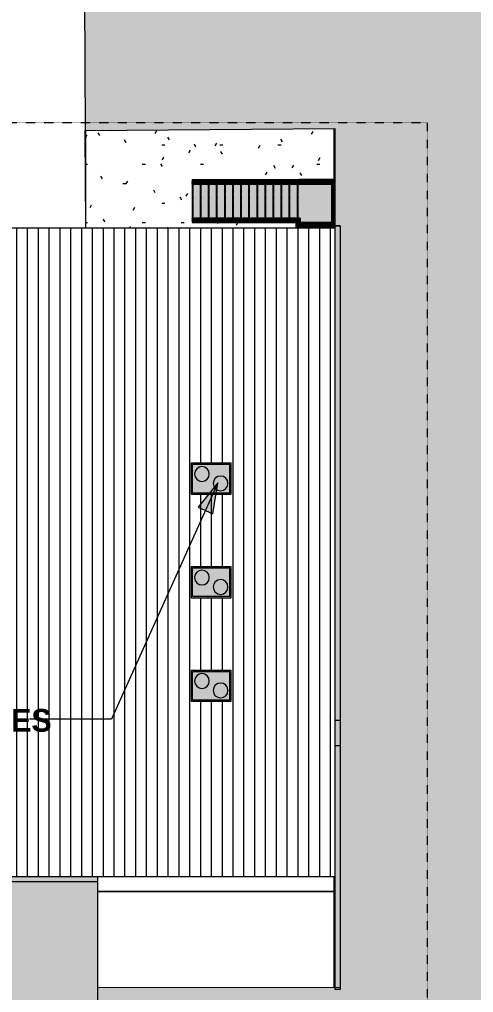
# Model space of a CAD drawing. Header units: inches. Extents: x -5728 to 634, y 9881 to 15115.
# Drawn here: x -2055 to -1380, y 10635 to 12081 of the extents above; entities that cross this region are included whole.
import ezdxf

# ---------------------------------------------------------------- set-up
doc = ezdxf.new("R2010")
doc.units = ezdxf.units.IN
doc.header["$MEASUREMENT"] = 0
doc.linetypes.add('Aligning Line 1_8_', pattern=[0.25, 0.125, -0.125])
doc.linetypes.add('Overhead 1_16_', pattern=[0.101562, 0.0625, -0.039062])
for name, color, linetype, lineweight in [('A-FLOR-HRAL', 11, 'Continuous', 9), ('A-ROOF', 132, 'Continuous', 9), ('A-ROOF-PATT', 132, 'Continuous', 9), ('A-WALL', 113, 'Continuous', 9), ('C-BLDG-PADS', 91, 'Continuous', 9), ('C-TOPO', 7, 'Continuous', 9), ('G-ANNO-SYMB', 111, 'Aligning Line 1_8_', 9), ('G-ANNO-TEXT', 231, 'Continuous', 9), ('M-EQPM', 50, 'Continuous', 9), ('S-STRS', 31, 'Continuous', 9)]:
    doc.layers.add(name, color=color, linetype=linetype, lineweight=lineweight)
doc.styles.add('Century Gothic_B', font='GOTHICB.TTF', dxfattribs={"height": 33.75})
pattern_1 = [(0, (0, 0), (115.2, 28.8), [4.752, -81.648, 4.752, -81.648, -460.8]), (0, (0, 0), (115.2, 28.8), [-172.8, 4.752, -168.048, 4.752, -81.648, -201.6]), (0, (0, 0), (115.2, 28.8), [-432, 4.752, -52.848, 4.752, -139.248]), (120, (43.2, 14.4), (-82.54153, 85.366127), [4.752, -81.648, 4.752, -81.648, -460.8]), (120, (43.2, 14.4), (-82.54153, 85.366127), [-172.8, 4.752, -168.048, 4.752, -81.648, -201.6]), (120, (43.2, 14.4), (-82.54153, 85.366127), [-432, 4.752, -52.848, 4.752, -139.248]), (240, (57.6, 72), (-32.65847, -114.166127), [4.752, -81.648, 4.752, -81.648, -460.8]), (240, (57.6, 72), (-32.65847, -114.166127), [-172.8, 4.752, -168.048, 4.752, -81.648, -201.6]), (240, (57.6, 72), (-32.65847, -114.166127), [-432, 4.752, -52.848, 4.752, -139.248])]

# ---------------------------------------------------------------- blocks, each defined once
blk = doc.blocks.new('Walls 1 - Walls 1-1277454-SITE PLAN')
at = {"layer": 'A-ROOF'}
blk.add_hatch(color=254, dxfattribs=at).paths.add_polyline_path([(-1117.1, 10379.2), (-1117, 11208.4), (-1069, 11208.4), (-1069, 11353), (-1117, 11353), (-1116.8, 12482.2), (-2175.1, 12482.3), (-2175.2, 12169.9), (-1958, 12169), (-1956.8, 11915.8), (-1585.5, 11918.8), (-1585.5, 11774.1), (-1577.8, 11774.1), (-1577.8, 10643), (-1938.6, 10642.4), (-1938.6, 10381.4), (-1197.1, 10379.4)], flags=0)
for p, q in [((-1958, 12169), (-1956.8, 11915.8)), ((-1956.8, 11915.8), (-1585.5, 11918.9)), ((-1585.5, 11918.9), (-1585.5, 11774.1)), ((-1585.5, 11774.1), (-1577.8, 11774.1)), ((-1577.8, 11774.1), (-1577.8, 11039.7)), ((-1577.8, 11002.4), (-1577.8, 10643)), ((-1577.8, 10643), (-1938.6, 10642.4)), ((-1938.6, 10642.4), (-1938.6, 10381.4))]:
    blk.add_line(p, q, dxfattribs=at)
blk = doc.blocks.new('Condensing Unit - Air Cooled - DX - 6-10 Tons - 6 Tons-1352867-SITE PLAN')
at = {"layer": 'M-EQPM'}
h = blk.add_hatch(color=256, dxfattribs=at)
h.paths.add_polyline_path([(25.5, 0), (59.4, 0), (59.4, 45.8), (0, 45.8), (0, 0), (25.3, 0)], flags=0)
h.paths.add_polyline_path([(25.5, 1), (24.9, 1), (24.9, 2), (2, 2), (2, 43.8), (57.4, 43.8), (57.4, 2), (25.7, 2), (25.6, 1)], flags=0)
h = blk.add_hatch(color=256, dxfattribs=at)
h.paths.add_polyline_path([(57.2, 2), (57.4, 2), (57.4, 43.8), (2, 43.8), (2, 2), (54.3, 2)], flags=0)
h.paths.add_polyline_path([(42.4, 5), (40.2, 5.5), (38.1, 6.4), (35.8, 8.2), (34.5, 9.7), (33.5, 11.5), (32.8, 13.6), (32.6, 15.9), (32.8, 18.2), (33.5, 20.4), (34.7, 22.4), (36.2, 24.1), (38.1, 25.5), (40.2, 26.4), (42.4, 26.9), (44.7, 26.9), (47, 26.4), (49.1, 25.5), (50.9, 24.1), (52.5, 22.4), (53.6, 20.4), (54.3, 18.2), (54.6, 15.9), (54.3, 13.6), (53.6, 11.5), (52.5, 9.5), (50.9, 7.8), (49.1, 6.4), (47, 5.5), (44.7, 5)], flags=0)
h.paths.add_polyline_path([(14.7, 18.9), (11.8, 19.7), (10.4, 20.3), (8.5, 21.7), (7, 23.4), (5.8, 25.4), (5.1, 27.6), (4.9, 29.9), (5.1, 32.1), (5.8, 34.3), (7, 36.3), (8.5, 38), (10.4, 39.4), (12.5, 40.3), (14.7, 40.8), (17, 40.8), (19.3, 40.3), (21.4, 39.4), (23.2, 38), (24.8, 36.3), (25.9, 34.3), (26.6, 32.1), (26.9, 29.9), (26.6, 27.6), (25.9, 25.4), (24.8, 23.4), (23.2, 21.7), (21.4, 20.3), (19.3, 19.4), (17, 18.9)], flags=0)
for points in [[(17, 18.9), (19.3, 19.4), (21.4, 20.3), (23.2, 21.7), (24.8, 23.4), (25.9, 25.5), (26.6, 27.6), (26.9, 29.9), (26.6, 32.1), (25.9, 34.3), (24.8, 36.3), (23.2, 38), (21.4, 39.4), (19.3, 40.3), (17, 40.8), (14.7, 40.8), (11.8, 40), (10.4, 39.4), (8.5, 38), (7, 36.3), (5.8, 34.3), (5.1, 32.1), (4.9, 29.9), (5.1, 27.6), (5.8, 25.4), (7, 23.4), (8.5, 21.7), (10.4, 20.3), (12.5, 19.4), (14.7, 18.9)], [(44.7, 5), (47, 5.5), (49.1, 6.4), (51.3, 8.2), (52.5, 9.5), (53.6, 11.5), (54.3, 13.6), (54.6, 15.9), (54.3, 18.2), (53.6, 20.4), (52.5, 22.4), (50.9, 24.1), (49.1, 25.5), (47, 26.4), (44.7, 26.9), (42.4, 26.9), (40.2, 26.4), (38.1, 25.5), (36.2, 24.1), (34.5, 22.2), (33.5, 20.4), (32.8, 18.2), (32.6, 15.9), (32.8, 13.6), (33.5, 11.5), (34.7, 9.5), (36.2, 7.8), (38.1, 6.4), (40.2, 5.5), (42.4, 5)], [(25.3, 1), (25.7, 1), (25.6, 2), (24.9, 2), (25, 1), (25.2, 1)]]:
    blk.add_hatch(color=256, dxfattribs=at).paths.add_polyline_path(points, flags=0)
for p, q in [((59.4, 45.8), (0, 45.8)), ((0, 45.8), (0, 0)), ((57.4, 43.8), (2, 43.8)), ((2, 2), (2, 43.8)), ((57.4, 2), (57.4, 43.8)), ((59.4, 0), (59.4, 45.8)), ((2, 2), (57.4, 2)), ((24.7, 2), (24.7, 1)), ((24.7, 1), (24.9, 1)), ((25.9, 1), (24.7, 1)), ((25.7, 1), (25.9, 1)), ((25.9, 1), (25.9, 2)), ((0, 0), (59.4, 0))]:
    blk.add_line(p, q, dxfattribs=at)
for centre, start, end in [((15.9, 29.9), 360, 180), ((15.9, 29.9), 180, 360), ((43.6, 15.9), 360, 180), ((43.6, 15.9), 180, 360)]:
    blk.add_arc(centre, 11, start, end, dxfattribs=at)
blk = doc.blocks.new('Top Rail Type - Top Rail_Internal_-1447311-SITE PLAN')
at = {"layer": 'A-FLOR-HRAL'}
for points in [[(-1641.9, 11839.8), (-1641.9, 11839.8), (-1586.2, 11839.9), (-1586.3, 11840), (-1641.9, 11839.9), (-1641.9, 11839.8)], [(-1641.9, 11839.8), (-1641.9, 11840), (-1641.9, 11839.8)], [(-1586.1, 11775.1), (-1586.2, 11839.9), (-1586.3, 11839.7), (-1586.2, 11775.1)], [(-1641.9, 11781.5), (-1641.7, 11781.6), (-1641.5, 11781.9), (-1641, 11782.1), (-1641, 11782.3), (-1641.5, 11782.3), (-1641.9, 11781.7), (-1641.9, 11781.7)], [(-1641, 11775.1), (-1640.8, 11775.2), (-1640.7, 11781.9), (-1640.2, 11782.1), (-1640.3, 11782.3), (-1640.7, 11782.1), (-1641, 11781.7), (-1641, 11775.1)], [(-1586.3, 11775.1), (-1586.2, 11775.1), (-1586.3, 11775.2), (-1640.9, 11775.1), (-1641, 11775.1), (-1587, 11775.1)]]:
    blk.add_hatch(color=254, dxfattribs=at).paths.add_polyline_path(points, flags=0)
h = blk.add_hatch(color=254, dxfattribs=at)
h.paths.add_polyline_path([(-1673.9, 11781.8), (-1641.9, 11781.9), (-1641.5, 11782.3), (-1641.9, 11782.3), (-1641.9, 11782), (-1677.9, 11781.8)], flags=0)
h.paths.add_polyline_path([(-1641.5, 11782.3), (-1641.2, 11782.7), (-1641.9, 11782.6), (-1641.9, 11782.3), (-1641.7, 11782.3)], flags=0)
for p, q in [((-1641.7, 11840.7), (-1797.9, 11840.7)), ((-1797.9, 11839.7), (-1797.9, 11839.9)), ((-1797.9, 11839.2), (-1641.7, 11839.2)), ((-1585.5, 11840.7), (-1641.7, 11840.7)), ((-1641.7, 11839.2), (-1587, 11839.2)), ((-1587, 11839.2), (-1587, 11775.9)), ((-1640.9, 11782.7), (-1797.9, 11782.7)), ((-1797.9, 11781.7), (-1797.9, 11781.9)), ((-1797.9, 11781.2), (-1642.2, 11781.2)), ((-1641.9, 11781.3), (-1641.7, 11781.4)), ((-1641.7, 11780.9), (-1641.7, 11774.4)), ((-1640.2, 11775.9), (-1640.2, 11782.2)), ((-1641.7, 11774.4), (-1585.5, 11774.4)), ((-1587, 11775.9), (-1640.2, 11775.9))]:
    blk.add_line(p, q, dxfattribs=at)
at = {"layer": 'A-FLOR-HRAL', "flags": 128}
for points in [[(-1640.9, 11782.7), (-1641, 11782.6), (-1641.2, 11782.6), (-1641.4, 11782.4), (-1641.5, 11782.3), (-1641.7, 11782.1), (-1641.9, 11781.9), (-1642.1, 11781.7)], [(-1641.2, 11781.9), (-1641, 11782.1), (-1640.9, 11782.3), (-1640.8, 11782.4), (-1640.8, 11782.6), (-1640.8, 11782.6), (-1640.9, 11782.7)], [(-1641.1, 11781.7), (-1640.9, 11781.9), (-1640.7, 11782.1), (-1640.5, 11782.2), (-1640.4, 11782.3), (-1640.3, 11782.3), (-1640.2, 11782.3), (-1640.2, 11782.2)]]:
    blk.add_lwpolyline(points, dxfattribs=at)
at = {"layer": 'A-FLOR-HRAL'}
for points in [[(-1641.9, 11839.9), (-1641.9, 11839.9), (-1641.9, 11839.8), (-1641.9, 11839.7)], [(-1586.2, 11839.9), (-1586.2, 11839.9), (-1586.3, 11839.9), (-1586.3, 11839.8), (-1586.3, 11839.8), (-1586.4, 11839.7), (-1586.4, 11839.7)], [(-1641.1, 11775), (-1641.1, 11775), (-1641.1, 11775), (-1641, 11775), (-1641, 11775.1), (-1640.9, 11775.1), (-1640.9, 11775.1)], [(-1586.2, 11775.1), (-1586.2, 11775.2), (-1586.3, 11775.2), (-1586.3, 11775.2), (-1586.3, 11775.3), (-1586.4, 11775.3), (-1586.4, 11775.3)]]:
    blk.add_open_spline(points, degree=3, dxfattribs=at)
blk = doc.blocks.new('Top Rail Type - Top Rail_Internal_-V4-SITE PLAN')
at = {"layer": 'A-FLOR-HRAL'}
h = blk.add_hatch(color=254, dxfattribs=at)
h.paths.add_polyline_path([(-1725.9, 11839.2), (-1641.9, 11839.2), (-1641.9, 11839.8), (-1797.9, 11839.8), (-1797.9, 11839.2), (-1737.9, 11839.2)], flags=0)
h.paths.add_polyline_path([(-1742, 11840), (-1641.9, 11840), (-1642.1, 11840.7), (-1797.9, 11840.7), (-1797.9, 11840), (-1749.9, 11840)], flags=0)
h = blk.add_hatch(color=254, dxfattribs=at)
h.paths.add_polyline_path([(-1638.7, 11839.2), (-1587, 11839.2), (-1586.3, 11839.8), (-1641.9, 11839.8), (-1641.9, 11839.2), (-1641.7, 11839.2)], flags=0)
h.paths.add_polyline_path([(-1641.9, 11840), (-1641.9, 11840), (-1586.1, 11840), (-1585.5, 11840.7), (-1641.9, 11840.7)], flags=0)
h = blk.add_hatch(color=254, dxfattribs=at)
h.paths.add_polyline_path([(-1585.5, 11774.4), (-1585.5, 11840.7), (-1586.1, 11839.9), (-1586.1, 11775.1)], flags=0)
h.paths.add_polyline_path([(-1586.3, 11775.2), (-1586.3, 11839.8), (-1587, 11839.1), (-1587, 11775.9)], flags=0)
h = blk.add_hatch(color=254, dxfattribs=at)
h.paths.add_polyline_path([(-1797.9, 11781.2), (-1641.9, 11781.2), (-1642.1, 11781.8), (-1797.9, 11781.8)], flags=0)
h.paths.add_polyline_path([(-1689.9, 11782), (-1641.9, 11782.1), (-1641.9, 11782.7), (-1797.9, 11782.7), (-1797.9, 11782), (-1696.6, 11782)], flags=0)
h = blk.add_hatch(color=254, dxfattribs=at)
h.paths.add_polyline_path([(-1641.7, 11774.4), (-1641, 11775.2), (-1641, 11781.9), (-1641.7, 11781.9), (-1641.7, 11775.1)], flags=0)
h.paths.add_polyline_path([(-1640.8, 11775.2), (-1640.2, 11775.9), (-1640.2, 11781.9), (-1640.8, 11781.9), (-1640.8, 11775.9)], flags=0)
h = blk.add_hatch(color=254, dxfattribs=at)
h.paths.add_polyline_path([(-1640.9, 11774.4), (-1585.5, 11774.4), (-1586.3, 11775.1), (-1641, 11775.1), (-1641.7, 11774.4), (-1641, 11774.4)], flags=0)
h.paths.add_polyline_path([(-1594.3, 11775.2), (-1586.3, 11775.2), (-1587, 11775.9), (-1640.2, 11775.9), (-1640.8, 11775.2), (-1605.7, 11775.2)], flags=0)
for p, q in [((-1797.9, 11839.2), (-1797.9, 11840.7)), ((-1641.9, 11840.7), (-1797.9, 11840.7)), ((-1641.9, 11839.2), (-1797.9, 11839.2)), ((-1585.5, 11840.7), (-1641.9, 11840.7)), ((-1587, 11839.2), (-1641.9, 11839.2)), ((-1587, 11775.9), (-1587, 11839.2)), ((-1797.9, 11782.7), (-1797.9, 11781.2)), ((-1797.9, 11782.7), (-1641.9, 11782.7)), ((-1797.9, 11781.2), (-1641.9, 11781.2)), ((-1641.9, 11782.7), (-1641.9, 11781.2)), ((-1640.2, 11781.9), (-1641.7, 11781.9)), ((-1641.7, 11781.9), (-1641.7, 11774.4)), ((-1640.2, 11781.9), (-1640.2, 11775.9)), ((-1641.7, 11774.4), (-1585.5, 11774.4)), ((-1640.2, 11775.9), (-1587, 11775.9))]:
    blk.add_line(p, q, dxfattribs=at)
blk = doc.blocks.new('Handrail Type - Handrail_Internal_-1447339-SITE PLAN')
at = {"layer": 'A-FLOR-HRAL'}
for points in [[(-1641.9, 11836.8), (-1641.9, 11836.8), (-1589.2, 11836.9), (-1589.3, 11837), (-1641.9, 11836.9), (-1641.9, 11836.8)], [(-1641.9, 11836.8), (-1641.9, 11837), (-1641.9, 11836.8)], [(-1589.1, 11778.1), (-1589.2, 11836.9), (-1589.3, 11836.7), (-1589.2, 11778.1)], [(-1641.9, 11784.8), (-1641.9, 11785), (-1641.9, 11784.8)], [(-1638.2, 11784.8), (-1637.9, 11784.9), (-1638.1, 11785), (-1641.9, 11784.9), (-1641.9, 11784.8), (-1638.7, 11784.8)], [(-1638, 11778.1), (-1637.8, 11778.2), (-1637.9, 11784.9), (-1638, 11784.7), (-1638, 11778.1)], [(-1605.7, 11778.1), (-1589.2, 11778.1), (-1589.3, 11778.2), (-1637.9, 11778.1), (-1638, 11778.1), (-1615, 11778.1)]]:
    blk.add_hatch(color=254, dxfattribs=at).paths.add_polyline_path(points, flags=0)
for p, q in [((-1641.7, 11837.7), (-1797.9, 11837.7)), ((-1588.5, 11837.7), (-1641.7, 11837.7)), ((-1588.5, 11777.4), (-1588.5, 11837.7)), ((-1797.9, 11836.7), (-1797.9, 11836.9)), ((-1797.9, 11836.2), (-1641.7, 11836.2)), ((-1641.7, 11836.2), (-1590, 11836.2)), ((-1590, 11836.2), (-1590, 11778.9)), ((-1641.7, 11785.7), (-1797.9, 11785.7)), ((-1797.9, 11784.7), (-1797.9, 11784.9)), ((-1797.9, 11784.2), (-1641.7, 11784.2)), ((-1637.2, 11785.7), (-1641.7, 11785.7)), ((-1641.7, 11784.2), (-1638.7, 11784.2)), ((-1638.7, 11784.2), (-1638.7, 11777.4)), ((-1637.2, 11778.9), (-1637.2, 11785.7)), ((-1638.7, 11777.4), (-1588.5, 11777.4)), ((-1590, 11778.9), (-1637.2, 11778.9))]:
    blk.add_line(p, q, dxfattribs=at)
for points in [[(-1641.9, 11836.9), (-1641.9, 11836.9), (-1641.9, 11836.8), (-1641.9, 11836.7)], [(-1589.2, 11836.9), (-1589.2, 11836.9), (-1589.3, 11836.9), (-1589.3, 11836.8), (-1589.3, 11836.8), (-1589.4, 11836.7), (-1589.4, 11836.7)], [(-1641.9, 11784.7), (-1641.9, 11784.8), (-1641.9, 11784.9), (-1641.9, 11784.9)], [(-1638.1, 11784.7), (-1638.1, 11784.7), (-1638.1, 11784.8), (-1638, 11784.8), (-1638, 11784.9), (-1637.9, 11784.9), (-1637.9, 11784.9)], [(-1638.1, 11778), (-1638.1, 11778), (-1638.1, 11778), (-1638, 11778), (-1638, 11778.1), (-1637.9, 11778.1), (-1637.9, 11778.1)], [(-1589, 11778), (-1589, 11778), (-1589.1, 11778), (-1589.1, 11778), (-1589.2, 11778.1), (-1589.2, 11778.1), (-1589.2, 11778.1)]]:
    blk.add_open_spline(points, degree=3, dxfattribs=at)
blk = doc.blocks.new('Handrail Type - Handrail_Internal_-V5-SITE PLAN')
at = {"layer": 'A-FLOR-HRAL'}
h = blk.add_hatch(color=254, dxfattribs=at)
h.paths.add_polyline_path([(-1642.1, 11836.2), (-1641.9, 11836.2), (-1641.9, 11836.8), (-1797.9, 11836.8), (-1797.9, 11836.2), (-1651.1, 11836.2)], flags=0)
h.paths.add_polyline_path([(-1665.9, 11837), (-1641.9, 11837), (-1642.1, 11837.7), (-1797.9, 11837.7), (-1797.9, 11837), (-1673.9, 11837)], flags=0)
h = blk.add_hatch(color=254, dxfattribs=at)
h.paths.add_polyline_path([(-1590, 11836.2), (-1589.3, 11836.8), (-1641.9, 11836.8), (-1641.9, 11836.2), (-1605.7, 11836.2)], flags=0)
h.paths.add_polyline_path([(-1641.9, 11837), (-1641.9, 11837), (-1589.1, 11837), (-1588.5, 11837.7), (-1641.9, 11837.7)], flags=0)
h = blk.add_hatch(color=254, dxfattribs=at)
h.paths.add_polyline_path([(-1588.5, 11777.4), (-1588.5, 11837.7), (-1589.1, 11836.8), (-1589.1, 11778.1)], flags=0)
h.paths.add_polyline_path([(-1589.3, 11778.2), (-1589.3, 11836.8), (-1590, 11836.2), (-1590, 11778.9)], flags=0)
h = blk.add_hatch(color=254, dxfattribs=at)
h.paths.add_polyline_path([(-1713.9, 11784.2), (-1641.9, 11784.2), (-1641.9, 11784.8), (-1797.9, 11784.8), (-1797.9, 11784.2), (-1719.3, 11784.2)], flags=0)
h.paths.add_polyline_path([(-1689.9, 11785), (-1641.9, 11785), (-1642.1, 11785.7), (-1797.9, 11785.7), (-1797.9, 11785), (-1696.6, 11785)], flags=0)
h = blk.add_hatch(color=254, dxfattribs=at)
h.paths.add_polyline_path([(-1638.7, 11784.2), (-1638.2, 11784.8), (-1641.9, 11784.7), (-1641.8, 11784.2), (-1638.8, 11784.2)], flags=0)
h.paths.add_polyline_path([(-1641.9, 11785), (-1641.9, 11785), (-1637.8, 11785), (-1637.2, 11785.7), (-1641.9, 11785.6), (-1641.9, 11785.1)], flags=0)
h = blk.add_hatch(color=254, dxfattribs=at)
h.paths.add_polyline_path([(-1638.7, 11777.4), (-1638, 11778.2), (-1638, 11784.8), (-1638.7, 11784.2), (-1638.7, 11778.1)], flags=0)
h.paths.add_polyline_path([(-1637.8, 11778.2), (-1637.2, 11778.9), (-1637.2, 11785.7), (-1637.8, 11784.9), (-1637.8, 11778.9)], flags=0)
h = blk.add_hatch(color=254, dxfattribs=at)
h.paths.add_polyline_path([(-1638, 11777.4), (-1588.5, 11777.4), (-1589.3, 11778.1), (-1638, 11778.1), (-1638.7, 11777.4)], flags=0)
h.paths.add_polyline_path([(-1589.3, 11778.2), (-1590, 11778.9), (-1637.2, 11778.9), (-1637.8, 11778.2), (-1590, 11778.2)], flags=0)
for p, q in [((-1797.9, 11836.2), (-1797.9, 11837.7)), ((-1641.9, 11837.7), (-1797.9, 11837.7)), ((-1588.5, 11837.7), (-1641.9, 11837.7)), ((-1588.5, 11777.4), (-1588.5, 11837.7)), ((-1641.9, 11836.2), (-1797.9, 11836.2)), ((-1590, 11836.2), (-1641.9, 11836.2)), ((-1590, 11778.9), (-1590, 11836.2)), ((-1797.9, 11785.7), (-1797.9, 11784.2)), ((-1797.9, 11785.7), (-1641.9, 11785.7)), ((-1797.9, 11784.2), (-1641.9, 11784.2)), ((-1641.9, 11785.7), (-1637.2, 11785.7)), ((-1641.9, 11784.2), (-1638.7, 11784.2)), ((-1638.7, 11784.2), (-1638.7, 11777.4)), ((-1637.2, 11785.7), (-1637.2, 11778.9)), ((-1638.7, 11777.4), (-1588.5, 11777.4)), ((-1637.2, 11778.9), (-1590, 11778.9))]:
    blk.add_line(p, q, dxfattribs=at)

msp = doc.modelspace()

# ---------------------------------------------------------------- hatches: boundary and pattern name
at = {"layer": 'A-ROOF'}
for color, points in [(254, [(-3217.20325, 10386.77039), (-1938.57825, 10386.77039), (-1938.57825, 10800.39539), (-3042.20325, 10800.39539), (-3042.20325, 10639.02039), (-3217.20325, 10639.02039), (-3217.20325, 10534.92041)]), (256, [(-2105.2339, 10800.39539), (-1938.57825, 10800.39539), (-1938.57825, 10807.14539), (-3042.20325, 10807.14539), (-3042.20325, 10800.39539), (-2831.77015, 10800.39539)])]:
    msp.add_hatch(color=color, dxfattribs=at).paths.add_polyline_path(points, flags=0)
at = {"layer": 'A-ROOF-PATT'}
h = msp.add_hatch(dxfattribs=at)
h.set_pattern_fill('FP_1', color=256, style=0, pattern_type=2)
h.set_pattern_definition([(270, (0, 9.729), (16.082, 1e-15), [])])
h.paths.add_polyline_path([(-1741.96578, 10807.14539), (-1585.45325, 10807.14539), (-1585.45325, 11770.64539), (-3105.45325, 11770.64539), (-3105.45325, 11458.64539), (-3567.64075, 11458.64539), (-3567.64075, 11061.88562), (-3358.64075, 11061.88562), (-3358.64075, 10807.14539), (-2105.2339, 10807.14539)], flags=0)
h.paths.add_polyline_path([(-1739.78138, 11068.14539), (-1799.20325, 11068.14539), (-1799.20325, 11113.92664), (-1739.78138, 11113.92664)], flags=0)
h.paths.add_polyline_path([(-1799.20325, 11221.89932), (-1799.20325, 11267.68057), (-1739.78138, 11267.68057), (-1739.78138, 11221.89932), (-1787.37429, 11221.89932)], flags=0)
h.paths.add_polyline_path([(-1787.37429, 11375.68057), (-1799.20325, 11375.68057), (-1799.20325, 11421.46182), (-1739.78138, 11421.46182), (-1739.78138, 11375.68057), (-1741.96578, 11375.68057)], flags=0)
at = {"layer": 'A-WALL'}
h = msp.add_hatch(color=254, dxfattribs=at)
h.paths.add_polyline_path([(-1585.45325, 10642.9944), (-1577.82825, 10643.00784), (-1577.82825, 11002.40318), (-1585.45325, 11002.40318), (-1585.45325, 10643.00784)], flags=0)
h.paths.add_polyline_path([(-1585.45325, 11039.65318), (-1577.82825, 11039.65318), (-1577.82825, 11774.14539), (-1585.45325, 11774.14539), (-1585.45325, 11189.18666)], flags=0)
msp.add_hatch(color=254, dxfattribs=at).paths.add_polyline_path([(-1577.82825, 11002.40318), (-1577.82825, 11039.65318), (-1585.45325, 11039.65318), (-1585.45325, 11002.40318)], flags=0)
at = {"layer": 'C-BLDG-PADS'}
h = msp.add_hatch(dxfattribs=at)
h.set_pattern_fill('FP_2', color=256, style=0, pattern_type=2)
h.set_pattern_definition(pattern_1)
h.paths.add_polyline_path([(-1956.35535, 11770.64539), (-1587.20325, 11770.64539), (-1587.20325, 11772.14539), (-1643.92185, 11772.14539), (-1643.92185, 11778.91874), (-1797.92185, 11778.91874), (-1797.92185, 11842.91874), (-1587.20325, 11842.91874), (-1587.20325, 11918.83784), (-1956.35535, 11915.81915), (-1956.35535, 11843.45291)], flags=0)
h = msp.add_hatch(dxfattribs=at)
h.set_pattern_fill('FP_3', color=256, style=0, pattern_type=2)
h.set_pattern_definition(pattern_1)
h.paths.add_polyline_path([(-1587.20325, 10642.99131), (-1585.45325, 10643.00784), (-1585.45325, 10807.14539), (-1587.20325, 10807.14539), (-1587.20325, 10643.00784)], flags=0)
h.paths.add_polyline_path([(-1587.20325, 11770.64539), (-1585.45325, 11770.64539), (-1585.45325, 11772.14539), (-1587.20325, 11772.14539)], flags=0)
h.paths.add_polyline_path([(-1587.20325, 11842.91874), (-1585.45325, 11842.91874), (-1585.45325, 11918.85213), (-1587.20325, 11918.83784), (-1587.20325, 11843.45291)], flags=0)
at = {"layer": 'G-ANNO-TEXT'}
msp.add_hatch(color=256, dxfattribs=at).paths.add_polyline_path([(-1759.67586, 11392.64187), (-1789.12008, 11356.53887), (-1767.1238, 11346.65365)], flags=0)
at = {"layer": 'S-STRS'}
for color, points in [(7, [(-1641.92185, 11840.91874), (-1638.70445, 11840.91874), (-1638.70445, 11842.91874), (-1797.92185, 11842.91874), (-1797.92185, 11840.91874), (-1651.14874, 11840.91874)]), (7, [(-1587.20325, 11840.91874), (-1585.45325, 11840.91874), (-1585.45325, 11842.91874), (-1638.70445, 11842.91874), (-1638.70445, 11840.91874), (-1605.74023, 11840.91874)]), (7, [(-1797.92185, 11778.91874), (-1643.92185, 11778.91874), (-1643.92185, 11780.91874), (-1797.92185, 11780.91874)]), (254, [(-1643.92185, 11772.14539), (-1641.92185, 11774.14539), (-1641.92185, 11780.91874), (-1643.92185, 11780.91874), (-1643.92185, 11774.14539)]), (7, [(-1643.92185, 11772.14539), (-1585.45325, 11772.14539), (-1585.45325, 11774.14539), (-1641.92185, 11774.14539)])]:
    msp.add_hatch(color=color, dxfattribs=at).paths.add_polyline_path(points, flags=0)
h = msp.add_hatch(color=7, dxfattribs=at)
h.paths.add_polyline_path([(-1785.92185, 11780.91874), (-1785.92185, 11781.16874), (-1797.92185, 11781.16874), (-1797.92185, 11780.91874), (-1787.37429, 11780.91874)], flags=0)
h.paths.add_polyline_path([(-1797.92185, 11782.66874), (-1785.92185, 11782.66874), (-1785.92185, 11784.16874), (-1797.92185, 11784.16874)], flags=0)
h.paths.add_polyline_path([(-1787.37429, 11785.66874), (-1785.92185, 11785.66874), (-1785.92185, 11836.16874), (-1797.92185, 11836.16874), (-1797.92185, 11785.66874)], flags=0)
h.paths.add_polyline_path([(-1785.92185, 11837.66874), (-1785.92185, 11839.16874), (-1797.92185, 11839.16874), (-1797.92185, 11837.66874), (-1787.37429, 11837.66874)], flags=0)
h.paths.add_polyline_path([(-1785.92185, 11840.66874), (-1785.92185, 11840.91874), (-1797.92185, 11840.91874), (-1797.92185, 11840.66874), (-1787.37429, 11840.66874)], flags=0)
h = msp.add_hatch(color=7, dxfattribs=at)
h.paths.add_polyline_path([(-1773.92185, 11780.91874), (-1773.92185, 11781.16874), (-1785.92185, 11781.16874), (-1785.92185, 11780.91874)], flags=0)
h.paths.add_polyline_path([(-1785.92185, 11782.66874), (-1773.92185, 11782.66874), (-1773.92185, 11784.16874), (-1785.92185, 11784.16874)], flags=0)
h.paths.add_polyline_path([(-1785.92185, 11785.66874), (-1773.92185, 11785.66874), (-1773.92185, 11836.16874), (-1785.92185, 11836.16874), (-1785.92185, 11802.56127)], flags=0)
h.paths.add_polyline_path([(-1773.92185, 11837.66874), (-1773.92185, 11839.16874), (-1785.92185, 11839.16874), (-1785.92185, 11837.66874)], flags=0)
h.paths.add_polyline_path([(-1785.92185, 11840.66874), (-1773.92185, 11840.66874), (-1773.92185, 11840.91874), (-1785.92185, 11840.91874)], flags=0)
h = msp.add_hatch(color=7, dxfattribs=at)
h.paths.add_polyline_path([(-1773.92185, 11780.91874), (-1761.92185, 11780.91874), (-1761.92185, 11781.16874), (-1773.92185, 11781.16874)], flags=0)
h.paths.add_polyline_path([(-1764.67003, 11782.66874), (-1761.92185, 11782.66874), (-1761.92185, 11784.16874), (-1773.92185, 11784.16874), (-1773.92185, 11782.66874)], flags=0)
h.paths.add_polyline_path([(-1764.67003, 11785.66874), (-1761.92185, 11785.66874), (-1761.92185, 11836.16874), (-1773.92185, 11836.16874), (-1773.92185, 11785.66874)], flags=0)
h.paths.add_polyline_path([(-1773.92185, 11837.66874), (-1761.92185, 11837.66874), (-1761.92185, 11839.16874), (-1773.92185, 11839.16874)], flags=0)
h.paths.add_polyline_path([(-1764.67003, 11840.66874), (-1761.92185, 11840.66874), (-1761.92185, 11840.91874), (-1773.92185, 11840.91874), (-1773.92185, 11840.66874)], flags=0)
h = msp.add_hatch(color=7, dxfattribs=at)
h.paths.add_polyline_path([(-1749.92185, 11780.91874), (-1749.92185, 11781.16874), (-1761.92185, 11781.16874), (-1761.92185, 11780.91874)], flags=0)
h.paths.add_polyline_path([(-1761.92185, 11782.66874), (-1749.92185, 11782.66874), (-1749.92185, 11784.16874), (-1761.92185, 11784.16874)], flags=0)
h.paths.add_polyline_path([(-1761.92185, 11785.66874), (-1749.92185, 11785.66874), (-1749.92185, 11836.16874), (-1761.92185, 11836.16874), (-1761.92185, 11802.56127)], flags=0)
h.paths.add_polyline_path([(-1749.92185, 11837.66874), (-1749.92185, 11839.16874), (-1761.92185, 11839.16874), (-1761.92185, 11837.66874)], flags=0)
h.paths.add_polyline_path([(-1761.92185, 11840.66874), (-1749.92185, 11840.66874), (-1749.92185, 11840.91874), (-1761.92185, 11840.91874)], flags=0)
h = msp.add_hatch(color=7, dxfattribs=at)
h.paths.add_polyline_path([(-1737.92185, 11780.91874), (-1737.92185, 11781.16874), (-1749.92185, 11781.16874), (-1749.92185, 11780.91874), (-1741.96578, 11780.91874)], flags=0)
h.paths.add_polyline_path([(-1749.92185, 11782.66874), (-1737.92185, 11782.66874), (-1737.92185, 11784.16874), (-1749.92185, 11784.16874)], flags=0)
h.paths.add_polyline_path([(-1741.96578, 11785.66874), (-1737.92185, 11785.66874), (-1737.92185, 11836.16874), (-1749.92185, 11836.16874), (-1749.92185, 11785.66874)], flags=0)
h.paths.add_polyline_path([(-1737.92185, 11837.66874), (-1737.92185, 11839.16874), (-1749.92185, 11839.16874), (-1749.92185, 11837.66874), (-1741.96578, 11837.66874)], flags=0)
h.paths.add_polyline_path([(-1737.92185, 11840.66874), (-1737.92185, 11840.91874), (-1749.92185, 11840.91874), (-1749.92185, 11840.66874), (-1741.96578, 11840.66874)], flags=0)
h = msp.add_hatch(color=7, dxfattribs=at)
h.paths.add_polyline_path([(-1725.92185, 11780.91874), (-1725.92185, 11781.16874), (-1737.92185, 11781.16874), (-1737.92185, 11780.91874)], flags=0)
h.paths.add_polyline_path([(-1737.92185, 11782.66874), (-1725.92185, 11782.66874), (-1725.92185, 11784.16874), (-1737.92185, 11784.16874)], flags=0)
h.paths.add_polyline_path([(-1737.92185, 11785.66874), (-1725.92185, 11785.66874), (-1725.92185, 11836.16874), (-1737.92185, 11836.16874), (-1737.92185, 11802.56127)], flags=0)
h.paths.add_polyline_path([(-1725.92185, 11837.66874), (-1725.92185, 11839.16874), (-1737.92185, 11839.16874), (-1737.92185, 11837.66874)], flags=0)
h.paths.add_polyline_path([(-1737.92185, 11840.66874), (-1725.92185, 11840.66874), (-1725.92185, 11840.91874), (-1737.92185, 11840.91874)], flags=0)
h = msp.add_hatch(color=7, dxfattribs=at)
h.paths.add_polyline_path([(-1719.26152, 11780.91874), (-1713.92185, 11780.91874), (-1713.92185, 11781.16874), (-1725.92185, 11781.16874), (-1725.92185, 11780.91874)], flags=0)
h.paths.add_polyline_path([(-1725.92185, 11782.66874), (-1713.92185, 11782.66874), (-1713.92185, 11784.16874), (-1725.92185, 11784.16874)], flags=0)
h.paths.add_polyline_path([(-1725.92185, 11785.66874), (-1713.92185, 11785.66874), (-1713.92185, 11836.16874), (-1725.92185, 11836.16874), (-1725.92185, 11789.66387)], flags=0)
h.paths.add_polyline_path([(-1725.92185, 11837.66874), (-1713.92185, 11837.66874), (-1713.92185, 11839.16874), (-1725.92185, 11839.16874)], flags=0)
h.paths.add_polyline_path([(-1719.26152, 11840.66874), (-1713.92185, 11840.66874), (-1713.92185, 11840.91874), (-1725.92185, 11840.91874), (-1725.92185, 11840.66874)], flags=0)
h = msp.add_hatch(color=7, dxfattribs=at)
h.paths.add_polyline_path([(-1701.92185, 11780.91874), (-1701.92185, 11781.16874), (-1713.92185, 11781.16874), (-1713.92185, 11780.91874)], flags=0)
h.paths.add_polyline_path([(-1701.92185, 11782.66874), (-1701.92185, 11784.16874), (-1713.92185, 11784.16874), (-1713.92185, 11782.66874)], flags=0)
h.paths.add_polyline_path([(-1713.92185, 11785.66874), (-1701.92185, 11785.66874), (-1701.92185, 11836.16874), (-1713.92185, 11836.16874), (-1713.92185, 11789.66387)], flags=0)
h.paths.add_polyline_path([(-1713.92185, 11837.66874), (-1701.92185, 11837.66874), (-1701.92185, 11839.16874), (-1713.92185, 11839.16874)], flags=0)
h.paths.add_polyline_path([(-1713.92185, 11840.66874), (-1701.92185, 11840.66874), (-1701.92185, 11840.91874), (-1713.92185, 11840.91874)], flags=0)
h = msp.add_hatch(color=7, dxfattribs=at)
h.paths.add_polyline_path([(-1689.92185, 11780.91874), (-1689.92185, 11781.16874), (-1701.92185, 11781.16874), (-1701.92185, 11780.91874), (-1696.55726, 11780.91874)], flags=0)
h.paths.add_polyline_path([(-1701.92185, 11782.66874), (-1689.92185, 11782.66874), (-1689.92185, 11784.16874), (-1701.92185, 11784.16874)], flags=0)
h.paths.add_polyline_path([(-1689.92185, 11785.66874), (-1689.92185, 11836.16874), (-1701.92185, 11836.16874), (-1701.92185, 11785.66874), (-1696.55726, 11785.66874)], flags=0)
h.paths.add_polyline_path([(-1701.92185, 11837.66874), (-1689.92185, 11837.66874), (-1689.92185, 11839.16874), (-1701.92185, 11839.16874)], flags=0)
h.paths.add_polyline_path([(-1689.92185, 11840.66874), (-1689.92185, 11840.91874), (-1701.92185, 11840.91874), (-1701.92185, 11840.66874), (-1696.55726, 11840.66874)], flags=0)
h = msp.add_hatch(color=7, dxfattribs=at)
h.paths.add_polyline_path([(-1677.92185, 11780.91874), (-1677.92185, 11781.16874), (-1689.92185, 11781.16874), (-1689.92185, 11780.91874)], flags=0)
h.paths.add_polyline_path([(-1677.92185, 11782.66874), (-1677.92185, 11784.16874), (-1689.92185, 11784.16874), (-1689.92185, 11782.66874)], flags=0)
h.paths.add_polyline_path([(-1689.92185, 11785.66874), (-1677.92185, 11785.66874), (-1677.92185, 11836.16874), (-1689.92185, 11836.16874), (-1689.92185, 11789.66387)], flags=0)
h.paths.add_polyline_path([(-1689.92185, 11837.66874), (-1677.92185, 11837.66874), (-1677.92185, 11839.16874), (-1689.92185, 11839.16874)], flags=0)
h.paths.add_polyline_path([(-1689.92185, 11840.66874), (-1677.92185, 11840.66874), (-1677.92185, 11840.91874), (-1689.92185, 11840.91874)], flags=0)
h = msp.add_hatch(color=7, dxfattribs=at)
h.paths.add_polyline_path([(-1673.853, 11780.91874), (-1665.92185, 11780.91874), (-1665.92185, 11781.16874), (-1677.92185, 11781.16874), (-1677.92185, 11780.91874)], flags=0)
h.paths.add_polyline_path([(-1677.92185, 11782.66874), (-1665.92185, 11782.66874), (-1665.92185, 11784.16874), (-1677.92185, 11784.16874)], flags=0)
h.paths.add_polyline_path([(-1677.92185, 11785.66874), (-1665.92185, 11785.66874), (-1665.92185, 11836.16874), (-1677.92185, 11836.16874), (-1677.92185, 11789.66387)], flags=0)
h.paths.add_polyline_path([(-1677.92185, 11837.66874), (-1665.92185, 11837.66874), (-1665.92185, 11839.16874), (-1677.92185, 11839.16874)], flags=0)
h.paths.add_polyline_path([(-1673.853, 11840.66874), (-1665.92185, 11840.66874), (-1665.92185, 11840.91874), (-1677.92185, 11840.91874), (-1677.92185, 11840.66874)], flags=0)
h = msp.add_hatch(color=7, dxfattribs=at)
h.paths.add_polyline_path([(-1653.92185, 11780.91874), (-1653.92185, 11781.16874), (-1665.92185, 11781.16874), (-1665.92185, 11780.91874)], flags=0)
h.paths.add_polyline_path([(-1653.92185, 11782.66874), (-1653.92185, 11784.16874), (-1665.92185, 11784.16874), (-1665.92185, 11782.66874)], flags=0)
h.paths.add_polyline_path([(-1665.92185, 11785.66874), (-1653.92185, 11785.66874), (-1653.92185, 11836.16874), (-1665.92185, 11836.16874), (-1665.92185, 11789.66387)], flags=0)
h.paths.add_polyline_path([(-1665.92185, 11837.66874), (-1653.92185, 11837.66874), (-1653.92185, 11839.16874), (-1665.92185, 11839.16874)], flags=0)
h.paths.add_polyline_path([(-1665.92185, 11840.66874), (-1653.92185, 11840.66874), (-1653.92185, 11840.91874), (-1665.92185, 11840.91874)], flags=0)
h = msp.add_hatch(color=7, dxfattribs=at)
h.paths.add_polyline_path([(-1643.92185, 11780.91874), (-1641.92185, 11780.91874), (-1641.92185, 11781.16874), (-1653.92185, 11781.16874), (-1653.92185, 11780.91874), (-1651.14874, 11780.91874)], flags=0)
h.paths.add_polyline_path([(-1653.92185, 11782.66874), (-1641.92185, 11782.66874), (-1641.92185, 11784.16874), (-1653.92185, 11784.16874)], flags=0)
h.paths.add_polyline_path([(-1651.14874, 11785.66874), (-1641.92185, 11785.66874), (-1641.92185, 11836.16874), (-1653.92185, 11836.16874), (-1653.92185, 11785.66874)], flags=0)
h.paths.add_polyline_path([(-1651.14874, 11837.66874), (-1641.92185, 11837.66874), (-1641.92185, 11839.16874), (-1653.92185, 11839.16874), (-1653.92185, 11837.66874)], flags=0)
h.paths.add_polyline_path([(-1653.92185, 11840.66874), (-1641.92185, 11840.66874), (-1641.92185, 11840.91874), (-1653.92185, 11840.91874)], flags=0)
h = msp.add_hatch(color=7, dxfattribs=at)
h.paths.add_polyline_path([(-1587.20325, 11774.14539), (-1585.45325, 11774.17525), (-1585.47881, 11774.39539), (-1641.67185, 11774.42095), (-1641.7413, 11781.54374), (-1641.92185, 11781.54374), (-1641.92185, 11774.14539), (-1605.74023, 11774.14539)], flags=0)
h.paths.add_polyline_path([(-1588.45325, 11775.89539), (-1586.95325, 11775.89539), (-1586.95325, 11839.16874), (-1641.92185, 11839.16874), (-1641.77157, 11837.66877), (-1588.45325, 11837.48072), (-1588.47881, 11777.39539), (-1638.67185, 11777.42095), (-1638.67185, 11784.16874), (-1641.92185, 11784.16874), (-1641.92185, 11782.66874), (-1641.17186, 11782.56826), (-1641.35308, 11782.29374), (-1640.89276, 11782.29374), (-1640.97654, 11781.91874), (-1640.72774, 11782.07354), (-1640.19741, 11782.26441), (-1640.17185, 11782.11545), (-1640.17185, 11775.89539), (-1588.47881, 11775.89539)], flags=0)
h.paths.add_polyline_path([(-1589.95325, 11778.89539), (-1589.95325, 11836.16874), (-1641.92185, 11836.16874), (-1641.77157, 11785.66874), (-1637.17185, 11785.64304), (-1637.17185, 11778.89539), (-1605.74023, 11778.89539)], flags=0)
h.paths.add_polyline_path([(-1588.45325, 11840.66874), (-1585.45325, 11840.66874), (-1585.47881, 11840.91874), (-1641.92185, 11840.91874), (-1641.77157, 11840.66877), (-1589.95325, 11840.66874)], flags=0)

# ---------------------------------------------------------------- linework, layer by layer
at = {"layer": 'A-ROOF'}
for p, q in [((-1585.45325, 11770.64539), (-3105.45325, 11770.64539)), ((-1585.45325, 10807.14539), (-3358.64075, 10807.14539)), ((-3042.20325, 10800.39539), (-1938.57825, 10800.39539)), ((-1938.57825, 10807.14539), (-1938.57825, 10642.37175))]:
    msp.add_line(p, q, dxfattribs=at)
at = {"layer": 'A-WALL'}
for p, q in [((-1585.45325, 10640.14539), (-1585.45325, 11774.14539)), ((-1577.82825, 11774.14539), (-1585.45325, 11774.14539)), ((-1577.82825, 11774.14539), (-1577.82825, 10640.14539)), ((-1577.82825, 11039.65318), (-1585.45325, 11039.65318)), ((-1585.45325, 11002.40318), (-1577.82825, 11002.40318)), ((-1577.82825, 10640.14539), (-1585.45325, 10640.14539))]:
    msp.add_line(p, q, dxfattribs=at)
at = {"layer": 'C-BLDG-PADS'}
for p, q in [((-1956.35535, 11915.823), (-1956.35535, 11770.64539)), ((-1587.20325, 11918.83784), (-1587.20325, 11842.91874)), ((-1587.20325, 11772.14539), (-1587.20325, 11770.64539)), ((-1587.20325, 10807.14539), (-1587.20325, 10642.99131))]:
    msp.add_line(p, q, dxfattribs=at)
at = {"layer": 'C-TOPO'}
for p, q in [((-1956.46747, 11835.69141), (-1956.82788, 11915.81915)), ((-1956.35541, 11915.82275), (-1956.82782, 11915.81909)), ((-1956.46747, 11835.69141), (-1956.82782, 11915.81909)), ((-1956.46747, 11835.69141), (-1956.35541, 11810.77002)), ((-1956.35535, 11810.76729), (-1956.46747, 11835.69141)), ((-1881.70129, 10785.27026), (-1938.57825, 10785.27026)), ((-1938.57825, 10785.27026), (-1881.70129, 10785.27026)), ((-1938.57825, 10785.27026), (-1881.70129, 10785.27026)), ((-1587.20325, 10785.27026), (-1881.70129, 10785.27026)), ((-1881.70129, 10785.27026), (-1587.20325, 10785.27026)), ((-1881.70129, 10785.27026), (-1587.20325, 10785.27026))]:
    msp.add_line(p, q, dxfattribs=at)
at = {"layer": 'G-ANNO-SYMB'}
for q in [(-4124.13543, 11927.2913), (-1448.53416, 10265.73382)]:
    msp.add_line((-1448.53416, 11927.2913), q, dxfattribs=at)
at = {"layer": 'G-ANNO-TEXT'}
for p, q in [((-1759.67586, 11392.64187), (-1917.4872, 11041.48509)), ((-1759.67586, 11392.64187), (-1789.12008, 11356.53887)), ((-1767.1238, 11346.65365), (-1759.67586, 11392.64187)), ((-1789.12008, 11356.53887), (-1767.1238, 11346.65365)), ((-1917.4872, 11041.48509), (-2039.34925, 11041.48509))]:
    msp.add_line(p, q, dxfattribs=at)
at = {"layer": 'S-STRS'}
for p, q in [((-1797.92185, 11842.91874), (-1797.92185, 11840.91874)), ((-1797.92185, 11842.91874), (-1638.70445, 11842.91874)), ((-1797.92185, 11840.91874), (-1785.92185, 11840.91874)), ((-1797.92185, 11840.91874), (-1797.92185, 11840.66874)), ((-1797.92185, 11839.16874), (-1797.92185, 11837.66874)), ((-1785.92185, 11840.91874), (-1773.92185, 11840.91874)), ((-1785.92185, 11840.91874), (-1785.92185, 11840.66874)), ((-1785.92185, 11839.16874), (-1785.92185, 11837.66874)), ((-1773.92185, 11840.91874), (-1761.92185, 11840.91874)), ((-1773.92185, 11840.91874), (-1773.92185, 11840.66874)), ((-1773.92185, 11839.16874), (-1773.92185, 11837.66874)), ((-1761.92185, 11840.91874), (-1749.92185, 11840.91874)), ((-1761.92185, 11840.91874), (-1761.92185, 11840.66874)), ((-1761.92185, 11839.16874), (-1761.92185, 11837.66874)), ((-1749.92185, 11840.91874), (-1737.92185, 11840.91874)), ((-1749.92185, 11840.91874), (-1749.92185, 11840.66874)), ((-1749.92185, 11839.16874), (-1749.92185, 11837.66874)), ((-1737.92185, 11840.91874), (-1725.92185, 11840.91874)), ((-1737.92185, 11840.91874), (-1737.92185, 11840.66874)), ((-1737.92185, 11839.16874), (-1737.92185, 11837.66874)), ((-1725.92185, 11840.91874), (-1713.92185, 11840.91874)), ((-1725.92185, 11840.91874), (-1725.92185, 11840.66874)), ((-1725.92185, 11839.16874), (-1725.92185, 11837.66874)), ((-1713.92185, 11840.91874), (-1701.92185, 11840.91874)), ((-1713.92185, 11840.91874), (-1713.92185, 11840.66874)), ((-1713.92185, 11839.16874), (-1713.92185, 11837.66874)), ((-1701.92185, 11840.91874), (-1689.92185, 11840.91874)), ((-1701.92185, 11840.91874), (-1701.92185, 11840.66874)), ((-1701.92185, 11839.16874), (-1701.92185, 11837.66874)), ((-1689.92185, 11840.91874), (-1677.92185, 11840.91874)), ((-1689.92185, 11840.91874), (-1689.92185, 11840.66874)), ((-1689.92185, 11839.16874), (-1689.92185, 11837.66874)), ((-1677.92185, 11840.91874), (-1665.92185, 11840.91874)), ((-1677.92185, 11840.91874), (-1677.92185, 11840.66874)), ((-1677.92185, 11839.16874), (-1677.92185, 11837.66874)), ((-1665.92185, 11840.91874), (-1653.92185, 11840.91874)), ((-1665.92185, 11840.91874), (-1665.92185, 11840.66874)), ((-1665.92185, 11839.16874), (-1665.92185, 11837.66874)), ((-1653.92185, 11840.91874), (-1641.92185, 11840.91874)), ((-1653.92185, 11840.91874), (-1653.92185, 11840.66874)), ((-1653.92185, 11839.16874), (-1653.92185, 11837.66874)), ((-1641.92185, 11840.91874), (-1638.70445, 11840.91874)), ((-1641.92185, 11840.91874), (-1641.92185, 11840.66874)), ((-1641.92185, 11839.16874), (-1641.92185, 11837.66874)), ((-1585.45325, 11842.91874), (-1638.70445, 11842.91874)), ((-1585.45325, 11840.91874), (-1638.70445, 11840.91874)), ((-1797.92185, 11836.16874), (-1797.92185, 11785.66874)), ((-1785.92185, 11836.16874), (-1785.92185, 11785.66874)), ((-1773.92185, 11836.16874), (-1773.92185, 11785.66874)), ((-1761.92185, 11836.16874), (-1761.92185, 11785.66874)), ((-1749.92185, 11836.16874), (-1749.92185, 11785.66874)), ((-1737.92185, 11836.16874), (-1737.92185, 11785.66874)), ((-1725.92185, 11836.16874), (-1725.92185, 11785.66874)), ((-1713.92185, 11836.16874), (-1713.92185, 11785.66874)), ((-1701.92185, 11836.16874), (-1701.92185, 11785.66874)), ((-1689.92185, 11836.16874), (-1689.92185, 11785.66874)), ((-1677.92185, 11836.16874), (-1677.92185, 11785.66874)), ((-1665.92185, 11836.16874), (-1665.92185, 11785.66874)), ((-1653.92185, 11836.16874), (-1653.92185, 11785.66874)), ((-1641.92185, 11836.16874), (-1641.92185, 11785.66874)), ((-1797.92185, 11784.16874), (-1797.92185, 11782.66874)), ((-1797.92185, 11781.16874), (-1797.92185, 11780.91874)), ((-1797.92185, 11780.91874), (-1797.92185, 11778.91874)), ((-1797.92185, 11780.91874), (-1785.92185, 11780.91874)), ((-1785.92185, 11784.16874), (-1785.92185, 11782.66874)), ((-1785.92185, 11781.16874), (-1785.92185, 11780.91874)), ((-1785.92185, 11780.91874), (-1773.92185, 11780.91874)), ((-1773.92185, 11784.16874), (-1773.92185, 11782.66874)), ((-1773.92185, 11781.16874), (-1773.92185, 11780.91874)), ((-1773.92185, 11780.91874), (-1761.92185, 11780.91874)), ((-1761.92185, 11784.16874), (-1761.92185, 11782.66874)), ((-1761.92185, 11781.16874), (-1761.92185, 11780.91874)), ((-1761.92185, 11780.91874), (-1749.92185, 11780.91874)), ((-1749.92185, 11784.16874), (-1749.92185, 11782.66874)), ((-1749.92185, 11781.16874), (-1749.92185, 11780.91874)), ((-1749.92185, 11780.91874), (-1737.92185, 11780.91874)), ((-1737.92185, 11784.16874), (-1737.92185, 11782.66874)), ((-1737.92185, 11781.16874), (-1737.92185, 11780.91874)), ((-1737.92185, 11780.91874), (-1725.92185, 11780.91874)), ((-1725.92185, 11784.16874), (-1725.92185, 11782.66874)), ((-1725.92185, 11781.16874), (-1725.92185, 11780.91874)), ((-1725.92185, 11780.91874), (-1713.92185, 11780.91874)), ((-1713.92185, 11784.16874), (-1713.92185, 11782.66874)), ((-1713.92185, 11781.16874), (-1713.92185, 11780.91874)), ((-1713.92185, 11780.91874), (-1701.92185, 11780.91874)), ((-1701.92185, 11784.16874), (-1701.92185, 11782.66874)), ((-1701.92185, 11781.16874), (-1701.92185, 11780.91874)), ((-1701.92185, 11780.91874), (-1689.92185, 11780.91874)), ((-1689.92185, 11784.16874), (-1689.92185, 11782.66874)), ((-1689.92185, 11781.16874), (-1689.92185, 11780.91874)), ((-1689.92185, 11780.91874), (-1677.92185, 11780.91874)), ((-1677.92185, 11784.16874), (-1677.92185, 11782.66874)), ((-1677.92185, 11781.16874), (-1677.92185, 11780.91874)), ((-1677.92185, 11780.91874), (-1665.92185, 11780.91874)), ((-1665.92185, 11784.16874), (-1665.92185, 11782.66874)), ((-1665.92185, 11781.16874), (-1665.92185, 11780.91874)), ((-1665.92185, 11780.91874), (-1653.92185, 11780.91874)), ((-1653.92185, 11784.16874), (-1653.92185, 11782.66874)), ((-1653.92185, 11781.16874), (-1653.92185, 11780.91874)), ((-1653.92185, 11780.91874), (-1643.92185, 11780.91874)), ((-1641.92185, 11780.91874), (-1643.92185, 11780.91874)), ((-1641.92185, 11784.16874), (-1641.92185, 11782.66874)), ((-1641.92185, 11781.16874), (-1641.92185, 11780.91874)), ((-1641.92185, 11780.91874), (-1641.92185, 11774.14539)), ((-1797.92185, 11778.91874), (-1643.92185, 11778.91874)), ((-1643.92185, 11778.91874), (-1643.92185, 11772.14539)), ((-1643.92185, 11772.14539), (-1585.45325, 11772.14539)), ((-1641.92185, 11774.14539), (-1585.45325, 11774.14539))]:
    msp.add_line(p, q, dxfattribs=at)
at = {"layer": 'S-STRS', "linetype": 'Overhead 1_16_'}
for p, q in [((-1796.92185, 11840.91874), (-1796.92185, 11840.66874)), ((-1796.92185, 11839.16874), (-1796.92185, 11837.66874)), ((-1784.92185, 11840.91874), (-1784.92185, 11840.66874)), ((-1784.92185, 11839.16874), (-1784.92185, 11837.66874)), ((-1772.92185, 11840.91874), (-1772.92185, 11840.66874)), ((-1772.92185, 11839.16874), (-1772.92185, 11837.66874)), ((-1760.92185, 11840.91874), (-1760.92185, 11840.66874)), ((-1760.92185, 11839.16874), (-1760.92185, 11837.66874)), ((-1748.92185, 11840.91874), (-1748.92185, 11840.66874)), ((-1748.92185, 11839.16874), (-1748.92185, 11837.66874)), ((-1736.92185, 11840.91874), (-1736.92185, 11840.66874)), ((-1736.92185, 11839.16874), (-1736.92185, 11837.66874)), ((-1724.92185, 11840.91874), (-1724.92185, 11840.66874)), ((-1724.92185, 11839.16874), (-1724.92185, 11837.66874)), ((-1712.92185, 11840.91874), (-1712.92185, 11840.66874)), ((-1712.92185, 11839.16874), (-1712.92185, 11837.66874)), ((-1700.92185, 11840.91874), (-1700.92185, 11840.66874)), ((-1700.92185, 11839.16874), (-1700.92185, 11837.66874)), ((-1688.92185, 11840.91874), (-1688.92185, 11840.66874)), ((-1688.92185, 11839.16874), (-1688.92185, 11837.66874)), ((-1676.92185, 11840.91874), (-1676.92185, 11840.66874)), ((-1676.92185, 11839.16874), (-1676.92185, 11837.66874)), ((-1664.92185, 11840.91874), (-1664.92185, 11840.66874)), ((-1664.92185, 11839.16874), (-1664.92185, 11837.66874)), ((-1652.92185, 11840.91874), (-1652.92185, 11840.66874)), ((-1652.92185, 11839.16874), (-1652.92185, 11837.66874)), ((-1640.92185, 11840.91874), (-1640.92185, 11840.66874)), ((-1640.92185, 11839.16874), (-1640.92185, 11837.66874)), ((-1796.92185, 11836.16874), (-1796.92185, 11785.66874)), ((-1784.92185, 11836.16874), (-1784.92185, 11785.66874)), ((-1772.92185, 11836.16874), (-1772.92185, 11785.66874)), ((-1760.92185, 11836.16874), (-1760.92185, 11785.66874)), ((-1748.92185, 11836.16874), (-1748.92185, 11785.66874)), ((-1736.92185, 11836.16874), (-1736.92185, 11785.66874)), ((-1724.92185, 11836.16874), (-1724.92185, 11785.66874)), ((-1712.92185, 11836.16874), (-1712.92185, 11785.66874)), ((-1700.92185, 11836.16874), (-1700.92185, 11785.66874)), ((-1688.92185, 11836.16874), (-1688.92185, 11785.66874)), ((-1676.92185, 11836.16874), (-1676.92185, 11785.66874)), ((-1664.92185, 11836.16874), (-1664.92185, 11785.66874)), ((-1652.92185, 11836.16874), (-1652.92185, 11785.66874)), ((-1640.92185, 11836.16874), (-1640.92185, 11785.66874)), ((-1796.92185, 11784.16874), (-1796.92185, 11782.66874)), ((-1796.92185, 11781.16874), (-1796.92185, 11780.91874)), ((-1784.92185, 11784.16874), (-1784.92185, 11782.66874)), ((-1784.92185, 11781.16874), (-1784.92185, 11780.91874)), ((-1772.92185, 11784.16874), (-1772.92185, 11782.66874)), ((-1772.92185, 11781.16874), (-1772.92185, 11780.91874)), ((-1760.92185, 11784.16874), (-1760.92185, 11782.66874)), ((-1760.92185, 11781.16874), (-1760.92185, 11780.91874)), ((-1748.92185, 11784.16874), (-1748.92185, 11782.66874)), ((-1748.92185, 11781.16874), (-1748.92185, 11780.91874)), ((-1736.92185, 11784.16874), (-1736.92185, 11782.66874)), ((-1736.92185, 11781.16874), (-1736.92185, 11780.91874)), ((-1724.92185, 11784.16874), (-1724.92185, 11782.66874)), ((-1724.92185, 11781.16874), (-1724.92185, 11780.91874)), ((-1712.92185, 11784.16874), (-1712.92185, 11782.66874)), ((-1712.92185, 11781.16874), (-1712.92185, 11780.91874)), ((-1700.92185, 11784.16874), (-1700.92185, 11782.66874)), ((-1700.92185, 11781.16874), (-1700.92185, 11780.91874)), ((-1688.92185, 11784.16874), (-1688.92185, 11782.66874)), ((-1688.92185, 11781.16874), (-1688.92185, 11780.91874)), ((-1676.92185, 11784.16874), (-1676.92185, 11782.66874)), ((-1676.92185, 11781.16874), (-1676.92185, 11780.91874)), ((-1664.92185, 11784.16874), (-1664.92185, 11782.66874)), ((-1664.92185, 11781.16874), (-1664.92185, 11780.91874)), ((-1652.92185, 11784.16874), (-1652.92185, 11782.66874)), ((-1652.92185, 11781.16874), (-1652.92185, 11780.91874)), ((-1640.92185, 11784.16874), (-1640.92185, 11782.28754)), ((-1640.92185, 11782.11545), (-1640.92185, 11781.91874))]:
    msp.add_line(p, q, dxfattribs=at)

# ---------------------------------------------------------------- block references
at = {"layer": 'A-FLOR-HRAL'}
for name in ['Top Rail Type - Top Rail_Internal_-1447311-SITE PLAN', 'Top Rail Type - Top Rail_Internal_-V4-SITE PLAN', 'Handrail Type - Handrail_Internal_-1447339-SITE PLAN', 'Handrail Type - Handrail_Internal_-V5-SITE PLAN']:
    msp.add_blockref(name, (0, 0), dxfattribs=at)
at = {"layer": 'A-ROOF'}
msp.add_blockref('Walls 1 - Walls 1-1277454-SITE PLAN', (0, 0), dxfattribs=at)
at = {"layer": 'M-EQPM'}
for p in [(-1799.20325, 11375.68057), (-1799.20325, 11221.89932), (-1799.20325, 11068.14539)]:
    msp.add_blockref('Condensing Unit - Air Cooled - DX - 6-10 Tons - 6 Tons-1352867-SITE PLAN', p, dxfattribs=at)

# ---------------------------------------------------------------- texts
at = {"layer": 'G-ANNO-TEXT', "insert": (-2708.75083, 11056.52938), "char_height": 33.75, "width": 810.14625, "attachment_point": 1, "style": 'Century Gothic_B'}
msp.add_mtext('BUILDNG PARAPET OBSCURES', dxfattribs=at)

doc.saveas('drawing.dxf')
